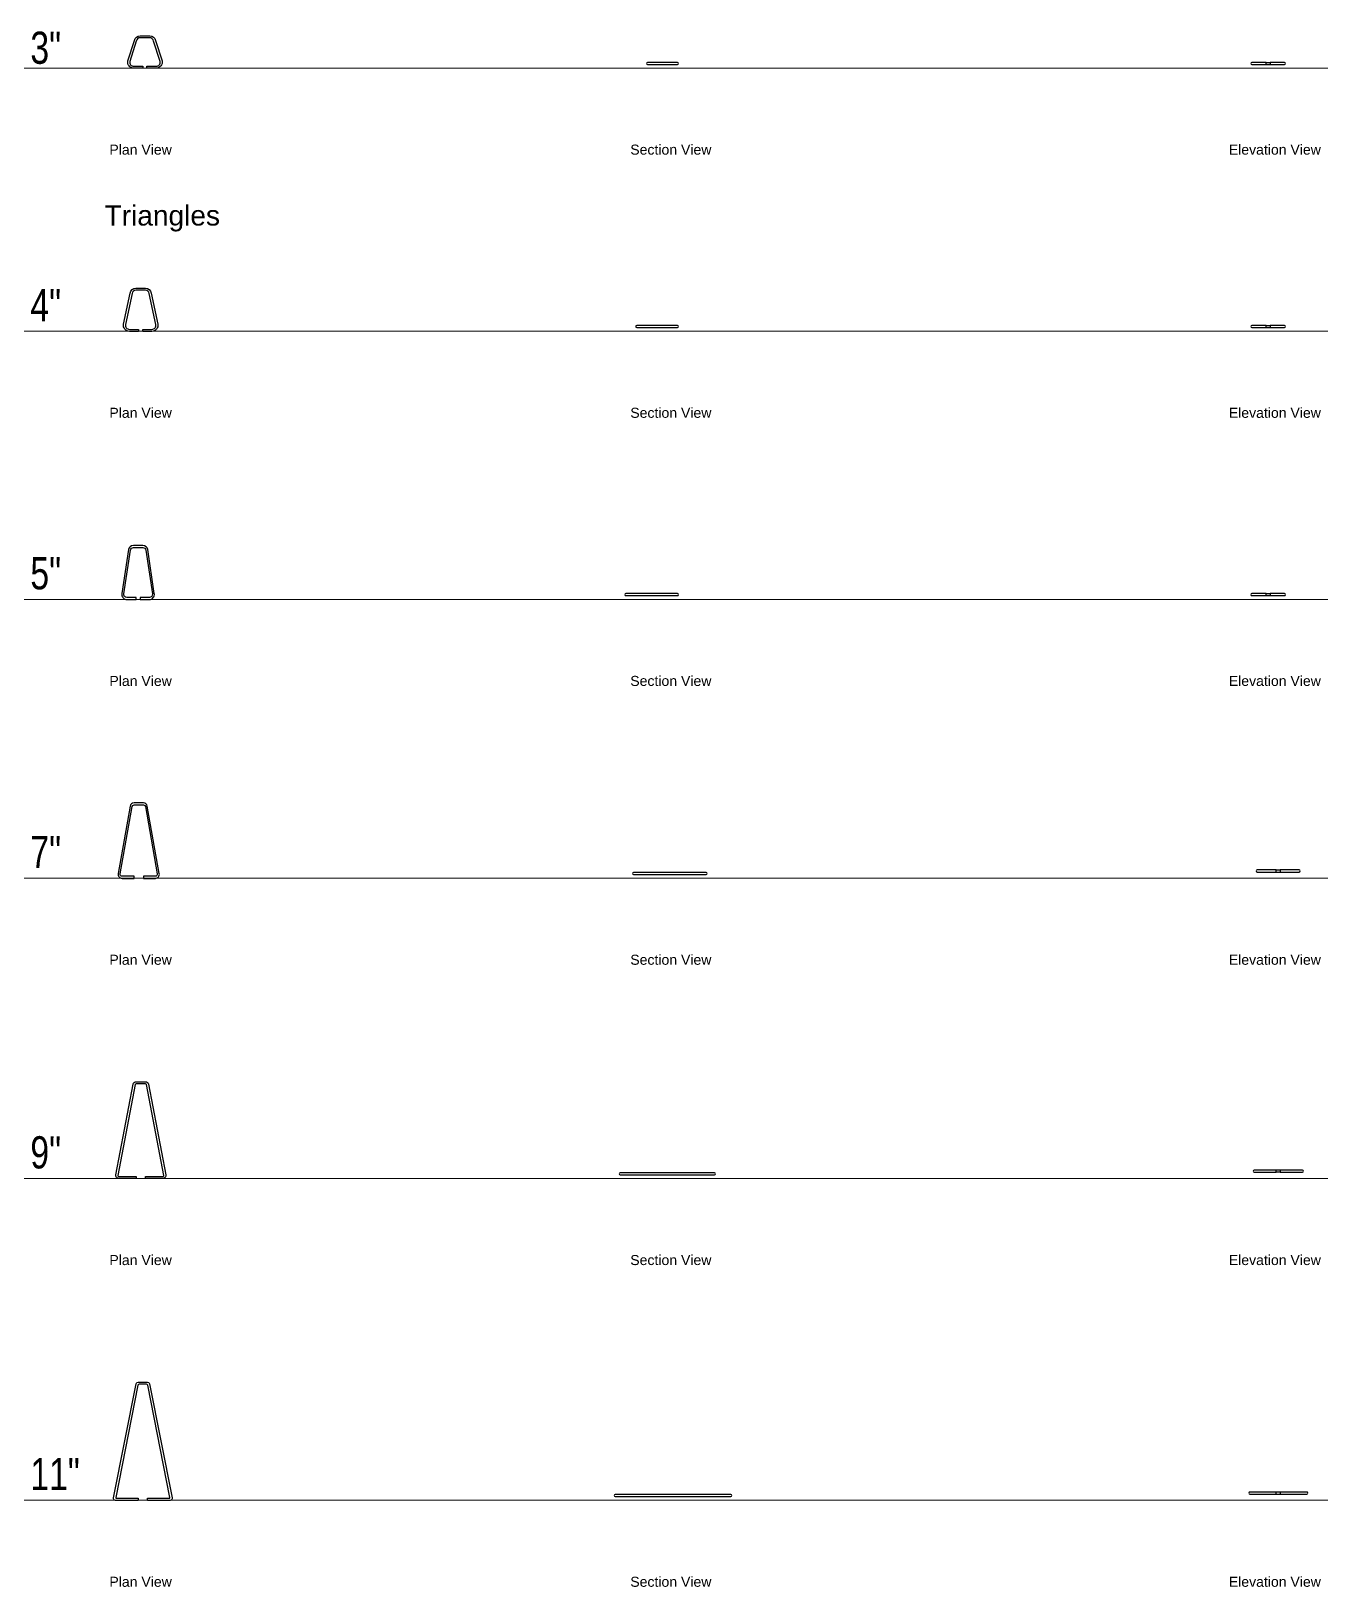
# Model space of a CAD drawing. Header units: inches. Extents: x -5 to 116, y -142 to 3.
import ezdxf
from ezdxf.enums import TextEntityAlignment as Align

# ---------------------------------------------------------------- set-up
doc = ezdxf.new("R2010")
doc.units = ezdxf.units.IN
doc.header["$LTSCALE"] = 48
doc.header["$MEASUREMENT"] = 0
doc.linetypes.add('PHANTOM2', pattern=[1.25, 0.625, -0.125, 0.125, -0.125, 0.125, -0.125])
doc.layers.add('A-Anno-Dims', color=211, linetype='Continuous', lineweight=25)
doc.layers.add('G-Anno-Ttlb', color=213, linetype='Continuous', lineweight=50)
doc.layers.add('G-Anno-Nplt', color=140, linetype='PHANTOM2', lineweight=18, plot=False)
doc.styles.add('Arch-Dim', font='arial.ttf', dxfattribs={"width": 0.75})
doc.styles.add('RomanS', font='romans.shx')

# ---------------------------------------------------------------- blocks, each defined once
blk = doc.blocks.new('Anno_Title_T2')
at = {"color": 0, "linetype": 'ByBlock', "lineweight": -2, "style": 'RomanS'}
blk.add_attdef('TITLE', (0, 0.5), '', height=1.25, dxfattribs=at)
blk.add_attdef('SCALE', text='', height=0.75, dxfattribs=at).set_placement((0, -0.5), align=Align.TOP_LEFT)
blk = doc.blocks.new('AecDtl_3TrianglePlan')
at = {"color": 0, "linetype": 'ByBlock', "lineweight": -2, "ltscale": 0.0625}
blk.add_lwpolyline([(0.44, -0.17), (0.44, -0.17, -0.35579), (0.99, -0.62), (1.6, -2.52, -0.475155), (1.05, -3.2), (0.19, -3.2), (0.19, -3.01), (1.05, -3.01, 0.467625), (1.42, -2.57), (0.81, -0.67, 0.362746), (0.44, -0.36), (0.44, -0.36), (-0.44, -0.36), (-0.44, -0.36, 0.362746), (-0.81, -0.67), (-1.42, -2.57, 0.467625), (-1.05, -3.01), (-0.19, -3.01), (-0.19, -3.2), (-1.05, -3.2, -0.475155), (-1.6, -2.52), (-0.99, -0.62, -0.35579), (-0.44, -0.17), (-0.44, -0.17)], format="xyb", close=True, dxfattribs=at)
blk = doc.blocks.new('AecDtl_3TriangleSection')
at = {"color": 0, "linetype": 'ByBlock', "lineweight": -2, "ltscale": 0.0625}
blk.add_lwpolyline([(-0.25, 0.19), (-3.04, 0.19, 1), (-3.04, 0), (-0.25, 0, 1)], format="xyb", close=True, dxfattribs=at)
at = {"layer": 'DEFPOINTS'}
blk.add_lwpolyline([(-3.04, 0), (-0.25, 0, 1), (-0.25, 0.19), (-3.04, 0.19, 1)], format="xyb", close=True, dxfattribs=at)
blk = doc.blocks.new('AecDtl_3TriangleElevation')
at = {"color": 0, "linetype": 'ByBlock', "lineweight": -2, "ltscale": 0.0625}
for points in [[(-0.19, 0.19), (-1.52, 0.19, 1), (-1.52, 0), (-0.19, 0)], [(0.19, 0), (1.52, 0, 1), (1.52, 0.19), (0.19, 0.19)]]:
    blk.add_lwpolyline(points, format="xyb", close=True, dxfattribs=at)
at = {"layer": 'DEFPOINTS'}
for points in [[(-0.19, 0), (-0.19, 0.19), (-1.52, 0.19, 1), (-1.52, 0)], [(0.19, 0.19), (0.19, 0), (1.52, 0, 1), (1.52, 0.19)]]:
    blk.add_lwpolyline(points, format="xyb", close=True, dxfattribs=at)
for points in [[(-0.19, 0.19), (0.19, 0.19)], [(-0.19, 0), (0.19, 0)]]:
    blk.add_lwpolyline(points, dxfattribs=at)
blk = doc.blocks.new('AecDtl_4TrianglePlan')
at = {"color": 0, "linetype": 'ByBlock', "lineweight": -2, "ltscale": 0.0625}
blk.add_lwpolyline([(-0.19, -4.2), (-1.05, -4.2, -0.472374), (-1.6, -3.52), (-0.99, -0.63, -0.35835), (-0.44, -0.17), (0.44, -0.17, -0.35835), (0.99, -0.63), (1.6, -3.52, -0.472374), (1.05, -4.2), (0.19, -4.2), (0.19, -4.01), (1.05, -4.01, 0.471381), (1.42, -3.56), (0.8, -0.66, 0.359268), (0.44, -0.36), (-0.44, -0.36, 0.359268), (-0.8, -0.66), (-1.42, -3.56, 0.471381), (-1.05, -4.01), (-0.19, -4.01)], format="xyb", close=True, dxfattribs=at)
blk = doc.blocks.new('AecDtl_4TriangleSection')
at = {"color": 0, "linetype": 'ByBlock', "lineweight": -2, "ltscale": 0.0625}
blk.add_lwpolyline([(-0.25, 0.19), (-4.04, 0.19, 1), (-4.04, 0), (-0.25, 0, 1)], format="xyb", close=True, dxfattribs=at)
blk = doc.blocks.new('AecDtl_4TriangleElevation')
at = {"color": 0, "linetype": 'ByBlock', "lineweight": -2, "ltscale": 0.0625}
for points in [[(-0.19, 0.19), (-1.52, 0.19, 1), (-1.52, 0), (-0.19, 0)], [(0.19, 0), (1.52, 0, 1), (1.52, 0.19), (0.19, 0.19)]]:
    blk.add_lwpolyline(points, format="xyb", close=True, dxfattribs=at)
for points in [[(-0.19, 0.19), (0.19, 0.19)], [(-0.19, 0), (0.19, 0)]]:
    blk.add_lwpolyline(points, dxfattribs=at)
blk = doc.blocks.new('AecDtl_5TrianglePlan')
at = {"color": 0, "linetype": 'ByBlock', "lineweight": -2, "ltscale": 0.0625}
blk.add_lwpolyline([(-0.19, -5.2), (-0.19, -5.01), (-1.05, -5.01, -0.473029), (-1.33, -4.67), (-0.71, -0.59, -0.357746), (-0.44, -0.36), (0.44, -0.36, -0.357746), (0.71, -0.59), (1.33, -4.67, -0.473029), (1.05, -5.01), (0.19, -5.01), (0.19, -5.2), (1.05, -5.2, 0.470257), (1.51, -4.64), (0.9, -0.55, 0.360307), (0.44, -0.17), (-0.44, -0.17, 0.360307), (-0.9, -0.55), (-1.51, -4.64, 0.470257), (-1.05, -5.2)], format="xyb", close=True, dxfattribs=at)
blk = doc.blocks.new('AecDtl_5TriangleSection')
at = {"color": 0, "linetype": 'ByBlock', "lineweight": -2, "ltscale": 0.0625}
blk.add_lwpolyline([(-0.25, 0.19), (-5.04, 0.19, 1), (-5.04, 0), (-0.25, 0, 1)], format="xyb", close=True, dxfattribs=at)
blk = doc.blocks.new('AecDtl_5TriangleElevation')
at = {"color": 0, "linetype": 'ByBlock', "lineweight": -2, "ltscale": 0.0625}
for points in [[(-0.19, 0.19), (-1.52, 0.19, 1), (-1.52, 0), (-0.19, 0)], [(0.19, 0), (1.52, 0, 1), (1.52, 0.19), (0.19, 0.19)]]:
    blk.add_lwpolyline(points, format="xyb", close=True, dxfattribs=at)
for points in [[(-0.19, 0.19), (0.19, 0.19)], [(-0.19, 0), (0.19, 0)]]:
    blk.add_lwpolyline(points, dxfattribs=at)
blk = doc.blocks.new('AecDtl_7TrianglePlan')
at = {"color": 0, "linetype": 'ByBlock', "lineweight": -2, "ltscale": 0.0625}
blk.add_lwpolyline([(0.44, -7.2), (1.55, -7.2, 0.471648), (1.92, -6.75), (0.8, -0.48, 0.359021), (0.44, -0.17), (-0.44, -0.17, 0.359021), (-0.8, -0.48), (-1.92, -6.75, 0.471648), (-1.55, -7.2), (-0.44, -7.2), (-0.44, -7.01), (-1.55, -7.01, -0.473705), (-1.73, -6.78), (-0.62, -0.51, -0.357124), (-0.44, -0.36), (0.44, -0.36, -0.357124), (0.62, -0.51), (1.73, -6.78, -0.473705), (1.55, -7.01), (0.44, -7.01)], format="xyb", close=True, dxfattribs=at)
blk = doc.blocks.new('AecDtl_7TriangleSection')
at = {"color": 0, "linetype": 'ByBlock', "lineweight": -2, "ltscale": 0.0625}
blk.add_lwpolyline([(-0.25, 0.19), (-7.04, 0.19, 1), (-7.04, 0), (-0.25, 0, 1)], format="xyb", close=True, dxfattribs=at)
blk = doc.blocks.new('AecDtl_7TriangleElevation')
at = {"color": 0, "linetype": 'ByBlock', "lineweight": -2, "ltscale": 0.0625}
for points in [[(-0.19, 0.19), (-1.96, 0.19, 1), (-1.96, 0), (-0.19, 0)], [(0.19, 0), (1.96, 0, 1), (1.96, 0.19), (0.19, 0.19)]]:
    blk.add_lwpolyline(points, format="xyb", close=True, dxfattribs=at)
for points in [[(-0.19, 0.19), (0.19, 0.19)], [(-0.19, 0), (0.19, 0)]]:
    blk.add_lwpolyline(points, dxfattribs=at)
blk = doc.blocks.new('AecDtl_9TrianglePlan')
at = {"color": 0, "linetype": 'ByBlock', "lineweight": -2, "ltscale": 0.0625}
blk.add_lwpolyline([(0.44, -9.01), (2.05, -9.01, 0.473344), (2.14, -8.9), (0.53, -0.43, 0.357456), (0.44, -0.36), (-0.44, -0.36, 0.357456), (-0.53, -0.43), (-2.14, -8.9, 0.473344), (-2.05, -9.01), (-0.44, -9.01), (-0.44, -9.2), (-2.05, -9.2, -0.473865), (-2.33, -8.86), (-0.71, -0.4, -0.356976), (-0.44, -0.17), (0.44, -0.17, -0.356976), (0.71, -0.4), (2.33, -8.86, -0.473865), (2.05, -9.2), (0.44, -9.2)], format="xyb", close=True, dxfattribs=at)
blk = doc.blocks.new('AecDtl_9TriangleSection')
at = {"color": 0, "linetype": 'ByBlock', "lineweight": -2, "ltscale": 0.0625}
blk.add_lwpolyline([(-0.25, 0.19), (-9.04, 0.19, 1), (-9.04, 0), (-0.25, 0, 1)], format="xyb", close=True, dxfattribs=at)
blk = doc.blocks.new('AecDtl_9TriangleElevation')
at = {"color": 0, "linetype": 'ByBlock', "lineweight": -2, "ltscale": 0.0625}
for points in [[(-0.1875, 0.1875), (-2.25, 0.1875, 1), (-2.25, 0), (-0.1875, 0)], [(0.1875, 0), (2.25, 0, 1), (2.25, 0.1875), (0.1875, 0.1875)]]:
    blk.add_lwpolyline(points, format="xyb", close=True, dxfattribs=at)
for points in [[(0.1875, 0.1875), (-0.1875, 0.1875)], [(0.1875, 0), (-0.1875, 0)]]:
    blk.add_lwpolyline(points, dxfattribs=at)
blk = doc.blocks.new('AecDtl_11TrianglePlan')
at = {"color": 0, "linetype": 'ByBlock', "lineweight": -2, "ltscale": 0.0625}
blk.add_lwpolyline([(-0.44, -11.2), (-2.55, -11.2, -0.474497), (-2.73, -10.97), (-0.62, -0.32, -0.356395), (-0.44, -0.17), (0.44, -0.17, -0.356395), (0.62, -0.32), (2.73, -10.97, -0.474497), (2.55, -11.2), (0.44, -11.2), (0.44, -11.01), (2.47, -11.01, 0.477285), (2.53, -10.93), (0.46, -0.46, 0.353835), (0.34, -0.36), (-0.34, -0.36, 0.353835), (-0.46, -0.46), (-2.53, -10.93, 0.477285), (-2.47, -11.01), (-0.44, -11.01)], format="xyb", close=True, dxfattribs=at)
blk = doc.blocks.new('AecDtl_11TriangleSection')
at = {"color": 0, "linetype": 'ByBlock', "lineweight": -2, "ltscale": 0.0625}
blk.add_lwpolyline([(-0.25, 0.19), (-11.04, 0.19, 1), (-11.04, 0), (-0.25, 0, 1)], format="xyb", close=True, dxfattribs=at)
blk = doc.blocks.new('AecDtl_11TriangleElevation')
at = {"color": 0, "linetype": 'ByBlock', "lineweight": -2, "ltscale": 0.0625}
for points in [[(-0.1875, 0.1875), (-2.65625, 0.1875, 1), (-2.65625, 0), (-0.1875, 0)], [(0.1875, 0), (2.65625, 0, 1), (2.65625, 0.1875), (0.1875, 0.1875)]]:
    blk.add_lwpolyline(points, format="xyb", close=True, dxfattribs=at)
for points in [[(0.1875, 0.1875), (-0.1875, 0.1875)], [(-0.1875, 0), (0.1875, 0)]]:
    blk.add_lwpolyline(points, dxfattribs=at)

msp = doc.modelspace()

# ---------------------------------------------------------------- linework, layer by layer
at = {"layer": 'G-Anno-Nplt', "linetype": 'Continuous'}
for p in [(0, 0), (-1.33, -24.53), (-1.33, -49.53), (-1.33, -75.53), (-1.33, -103.53), (-1.33, -133.53)]:
    msp.add_xline(p, (1, 0), dxfattribs=at)

# ---------------------------------------------------------------- block references
for name, p in [('AecDtl_3TrianglePlan', (6.1, 3.2)), ('AecDtl_3TriangleSection', (56.01, 0.35)), ('AecDtl_3TriangleElevation', (110.88, 0.35)), ('AecDtl_4TrianglePlan', (5.7, -20.34)), ('AecDtl_4TriangleSection', (56.01, -24.18)), ('AecDtl_4TriangleElevation', (110.88, -24.18)), ('AecDtl_5TrianglePlan', (5.46, -44.34)), ('AecDtl_5TriangleSection', (56.01, -49.18)), ('AecDtl_5TriangleElevation', (110.88, -49.18)), ('AecDtl_7TrianglePlan', (5.52, -68.34)), ('AecDtl_7TriangleSection', (58.7, -75.18)), ('AecDtl_7TriangleElevation', (111.81, -74.95)), ('AecDtl_9TrianglePlan', (5.71, -94.34)), ('AecDtl_9TriangleSection', (59.47, -103.18)), ('AecDtl_9TriangleElevation', (111.81, -102.95)), ('AecDtl_11TrianglePlan', (5.9, -122.34)), ('AecDtl_11TriangleSection', (61.01, -133.18)), ('AecDtl_11TriangleElevation', (111.81, -132.95))]:
    msp.add_blockref(name, p)
at = {"layer": 'G-Anno-Ttlb'}
ref = msp.add_blockref('Anno_Title_T2', (2.78, -8.44), dxfattribs=dict(at, xscale=0.75, yscale=0.75, zscale=0.75))
ref.add_attrib('TITLE', 'Plan View', (2.78, -8.06), dxfattribs={"layer": '0', "color": 0, "linetype": 'ByBlock', "lineweight": -2, "height": 0.938, "style": 'Arch-Dim'})
ref = msp.add_blockref('Anno_Title_T2', (51.37, -8.44), dxfattribs=dict(at, xscale=0.75, yscale=0.75, zscale=0.75))
ref.add_attrib('TITLE', 'Section View', (51.37, -8.06), dxfattribs={"layer": '0', "color": 0, "linetype": 'ByBlock', "lineweight": -2, "height": 0.9375, "style": 'Arch-Dim'})
ref = msp.add_blockref('Anno_Title_T2', (107.2, -8.44), dxfattribs=dict(at, xscale=0.75, yscale=0.75, zscale=0.75))
ref.add_attrib('TITLE', 'Elevation View', (107.2, -8.06), dxfattribs={"layer": '0', "color": 0, "linetype": 'ByBlock', "lineweight": -2, "height": 0.9375, "style": 'Arch-Dim'})
ref = msp.add_blockref('Anno_Title_T2', (2.33, -15.42), dxfattribs=dict(at, xscale=1.5, yscale=1.5, zscale=1.5))
ref.add_attrib('TITLE', 'Triangles', (2.33, -14.67), dxfattribs={"layer": '0', "color": 0, "linetype": 'ByBlock', "lineweight": -2, "height": 1.875, "style": 'Arch-Dim'})
ref = msp.add_blockref('Anno_Title_T2', (2.78, -32.97), dxfattribs=dict(at, xscale=0.75, yscale=0.75, zscale=0.75))
ref.add_attrib('TITLE', 'Plan View', (2.78, -32.6), dxfattribs={"layer": '0', "color": 0, "linetype": 'ByBlock', "lineweight": -2, "height": 0.938, "style": 'Arch-Dim'})
ref = msp.add_blockref('Anno_Title_T2', (51.37, -32.97), dxfattribs=dict(at, xscale=0.75, yscale=0.75, zscale=0.75))
ref.add_attrib('TITLE', 'Section View', (51.37, -32.6), dxfattribs={"layer": '0', "color": 0, "linetype": 'ByBlock', "lineweight": -2, "height": 0.9375, "style": 'Arch-Dim'})
ref = msp.add_blockref('Anno_Title_T2', (107.2, -32.97), dxfattribs=dict(at, xscale=0.75, yscale=0.75, zscale=0.75))
ref.add_attrib('TITLE', 'Elevation View', (107.2, -32.6), dxfattribs={"layer": '0', "color": 0, "linetype": 'ByBlock', "lineweight": -2, "height": 0.9375, "style": 'Arch-Dim'})
ref = msp.add_blockref('Anno_Title_T2', (2.78, -57.97), dxfattribs=dict(at, xscale=0.75, yscale=0.75, zscale=0.75))
ref.add_attrib('TITLE', 'Plan View', (2.78, -57.6), dxfattribs={"layer": '0', "color": 0, "linetype": 'ByBlock', "lineweight": -2, "height": 0.938, "style": 'Arch-Dim'})
ref = msp.add_blockref('Anno_Title_T2', (51.37, -57.97), dxfattribs=dict(at, xscale=0.75, yscale=0.75, zscale=0.75))
ref.add_attrib('TITLE', 'Section View', (51.37, -57.6), dxfattribs={"layer": '0', "color": 0, "linetype": 'ByBlock', "lineweight": -2, "height": 0.9375, "style": 'Arch-Dim'})
ref = msp.add_blockref('Anno_Title_T2', (107.2, -57.97), dxfattribs=dict(at, xscale=0.75, yscale=0.75, zscale=0.75))
ref.add_attrib('TITLE', 'Elevation View', (107.2, -57.6), dxfattribs={"layer": '0', "color": 0, "linetype": 'ByBlock', "lineweight": -2, "height": 0.9375, "style": 'Arch-Dim'})
ref = msp.add_blockref('Anno_Title_T2', (2.78, -83.97), dxfattribs=dict(at, xscale=0.75, yscale=0.75, zscale=0.75))
ref.add_attrib('TITLE', 'Plan View', (2.78, -83.6), dxfattribs={"layer": '0', "color": 0, "linetype": 'ByBlock', "lineweight": -2, "height": 0.938, "style": 'Arch-Dim'})
ref = msp.add_blockref('Anno_Title_T2', (51.37, -83.97), dxfattribs=dict(at, xscale=0.75, yscale=0.75, zscale=0.75))
ref.add_attrib('TITLE', 'Section View', (51.37, -83.6), dxfattribs={"layer": '0', "color": 0, "linetype": 'ByBlock', "lineweight": -2, "height": 0.9375, "style": 'Arch-Dim'})
ref = msp.add_blockref('Anno_Title_T2', (107.2, -83.97), dxfattribs=dict(at, xscale=0.75, yscale=0.75, zscale=0.75))
ref.add_attrib('TITLE', 'Elevation View', (107.2, -83.6), dxfattribs={"layer": '0', "color": 0, "linetype": 'ByBlock', "lineweight": -2, "height": 0.9375, "style": 'Arch-Dim'})
ref = msp.add_blockref('Anno_Title_T2', (2.78, -111.97), dxfattribs=dict(at, xscale=0.75, yscale=0.75, zscale=0.75))
ref.add_attrib('TITLE', 'Plan View', (2.78, -111.6), dxfattribs={"layer": '0', "color": 0, "linetype": 'ByBlock', "lineweight": -2, "height": 0.938, "style": 'Arch-Dim'})
ref = msp.add_blockref('Anno_Title_T2', (51.37, -111.97), dxfattribs=dict(at, xscale=0.75, yscale=0.75, zscale=0.75))
ref.add_attrib('TITLE', 'Section View', (51.37, -111.6), dxfattribs={"layer": '0', "color": 0, "linetype": 'ByBlock', "lineweight": -2, "height": 0.9375, "style": 'Arch-Dim'})
ref = msp.add_blockref('Anno_Title_T2', (107.2, -111.97), dxfattribs=dict(at, xscale=0.75, yscale=0.75, zscale=0.75))
ref.add_attrib('TITLE', 'Elevation View', (107.2, -111.6), dxfattribs={"layer": '0', "color": 0, "linetype": 'ByBlock', "lineweight": -2, "height": 0.9375, "style": 'Arch-Dim'})
ref = msp.add_blockref('Anno_Title_T2', (2.78, -141.97), dxfattribs=dict(at, xscale=0.75, yscale=0.75, zscale=0.75))
ref.add_attrib('TITLE', 'Plan View', (2.78, -141.6), dxfattribs={"layer": '0', "color": 0, "linetype": 'ByBlock', "lineweight": -2, "height": 0.938, "style": 'Arch-Dim'})
ref = msp.add_blockref('Anno_Title_T2', (51.37, -141.97), dxfattribs=dict(at, xscale=0.75, yscale=0.75, zscale=0.75))
ref.add_attrib('TITLE', 'Section View', (51.37, -141.6), dxfattribs={"layer": '0', "color": 0, "linetype": 'ByBlock', "lineweight": -2, "height": 0.9375, "style": 'Arch-Dim'})
ref = msp.add_blockref('Anno_Title_T2', (107.2, -141.97), dxfattribs=dict(at, xscale=0.75, yscale=0.75, zscale=0.75))
ref.add_attrib('TITLE', 'Elevation View', (107.2, -141.6), dxfattribs={"layer": '0', "color": 0, "linetype": 'ByBlock', "lineweight": -2, "height": 0.9375, "style": 'Arch-Dim'})

# ---------------------------------------------------------------- texts
at = {"layer": 'A-Anno-Dims', "style": 'Arch-Dim', "width": 0.75}
for s, p in [('3"', (-4.59, 0.41)), ('4"', (-4.59, -23.59)), ('5"', (-4.59, -48.59)), ('7"', (-4.59, -74.59)), ('9"', (-4.59, -102.59)), ('11"', (-4.59, -132.59))]:
    msp.add_text(s, height=3, dxfattribs=at).set_placement(p)

doc.saveas('drawing.dxf')
